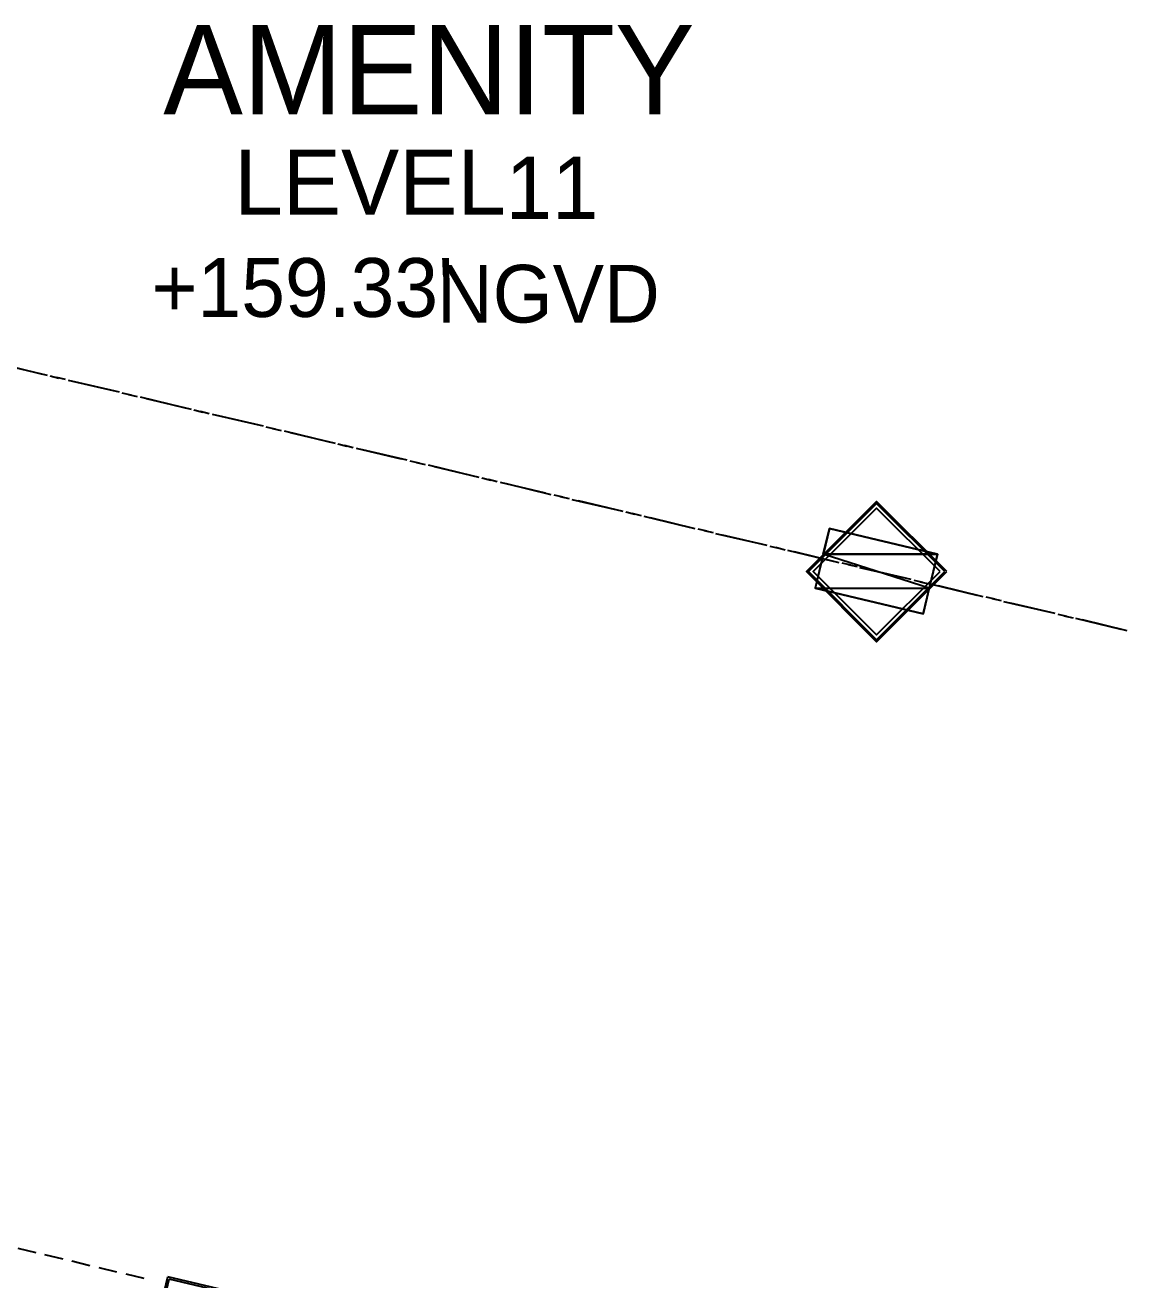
# Model space of a CAD drawing. Header units: feet. Extents: x -84 to 198, y -22 to 181.
# Drawn here: x 79.74 to 109.53, y 60.18 to 94.13 of the extents above; entities that cross this region are included whole.
import ezdxf
from ezdxf.enums import TextEntityAlignment as Align

# ---------------------------------------------------------------- set-up
doc = ezdxf.new("R2010")
doc.units = ezdxf.units.FT
for name, color, linetype in [('A-LINEA', 7, 'CONTINUOUS'), ('A-MURO-CONCRETO', 8, 'CONTINUOUS'), ('A-TEXTO-PDF', 3, 'CONTINUOUS')]:
    doc.layers.add(name, color=color, linetype=linetype)

msp = doc.modelspace()

# ---------------------------------------------------------------- linework, layer by layer
at = {"layer": 'A-LINEA'}
for p, q in [((78.96, 84.9911), (80.1733, 84.6978)), ((78.96, 84.9911), (80.1733, 84.6978)), ((79.12, 84.9511), (80.3333, 84.6578)), ((80.4133, 84.6444), (80.6533, 84.5778)), ((80.4133, 84.6444), (80.6533, 84.5778)), ((80.5867, 84.6044), (80.8267, 84.5511)), ((80.9067, 84.5244), (82.12, 84.2444)), ((80.9067, 84.5244), (82.12, 84.2444)), ((81.0667, 84.4844), (82.28, 84.2044)), ((82.36, 84.1778), (82.6, 84.1244)), ((82.36, 84.1778), (82.6, 84.1244)), ((82.5333, 84.1378), (82.7733, 84.0844)), ((82.8533, 84.0711), (84.0667, 83.7778)), ((82.8533, 84.0711), (84.0667, 83.7778)), ((83.0133, 84.0311), (84.2267, 83.7378)), ((84.3067, 83.7244), (84.5467, 83.6578)), ((84.3067, 83.7244), (84.5467, 83.6578)), ((84.48, 83.6844), (84.72, 83.6178)), ((84.8, 83.6044), (86.0133, 83.3244)), ((84.8, 83.6044), (86.0133, 83.3244)), ((84.96, 83.5644), (86.1733, 83.2844)), ((86.2533, 83.2578), (86.4933, 83.2044)), ((86.2533, 83.2578), (86.4933, 83.2044)), ((86.4267, 83.2178), (86.6667, 83.1644)), ((86.7467, 83.1511), (87.96, 82.8578)), ((86.7467, 83.1511), (87.96, 82.8578)), ((86.9067, 83.1111), (88.12, 82.8178)), ((88.2, 82.8044), (88.44, 82.7378)), ((88.2, 82.8044), (88.44, 82.7378)), ((88.3733, 82.7644), (88.6133, 82.6978)), ((88.6933, 82.6844), (89.9067, 82.3911)), ((88.6933, 82.6844), (89.9067, 82.3911)), ((88.8533, 82.6444), (90.0667, 82.3644)), ((90.1467, 82.3378), (90.3867, 82.2844)), ((90.1467, 82.3378), (90.3867, 82.2844)), ((90.32, 82.2978), (90.56, 82.2444)), ((90.64, 82.2311), (91.8533, 81.9378)), ((90.64, 82.2311), (91.8533, 81.9378)), ((90.8, 82.1911), (92.0133, 81.8978)), ((92.0933, 81.8844), (92.3333, 81.8178)), ((92.0933, 81.8844), (92.3333, 81.8178)), ((92.2667, 81.8444), (92.5067, 81.7778)), ((92.5867, 81.7644), (93.8, 81.4711)), ((92.5867, 81.7644), (93.8, 81.4711)), ((92.7467, 81.7244), (93.96, 81.4311)), ((94.04, 81.4178), (94.28, 81.3644)), ((94.04, 81.4178), (94.28, 81.3644)), ((94.2, 81.3778), (94.4533, 81.3244)), ((94.52, 81.2978), (95.7467, 81.0178)), ((94.52, 81.2978), (95.7467, 81.0178)), ((94.6933, 81.2711), (95.9067, 80.9778)), ((95.9867, 80.9644), (96.2267, 80.8978)), ((95.9867, 80.9644), (96.2267, 80.8978)), ((96.1467, 80.9244), (96.4, 80.8578)), ((96.4667, 80.8444), (97.6933, 80.5511)), ((96.4667, 80.8444), (97.6933, 80.5511)), ((96.64, 80.8044), (97.8533, 80.5111)), ((97.9333, 80.4978), (98.1733, 80.4444)), ((97.9333, 80.4978), (98.1733, 80.4444)), ((98.0933, 80.4578), (98.3467, 80.4044)), ((98.4133, 80.3778), (99.64, 80.0978)), ((98.4133, 80.3778), (99.64, 80.0978)), ((98.5867, 80.3378), (99.8, 80.0578)), ((99.88, 80.0311), (100.12, 79.9778)), ((99.88, 80.0311), (100.12, 79.9778)), ((100.04, 80.0044), (100.2933, 79.9378)), ((100.36, 79.9244), (101.5867, 79.6311)), ((100.36, 79.9244), (101.5867, 79.6311)), ((100.5333, 79.8844), (101.7467, 79.5911)), ((101.8267, 79.5778), (102.0667, 79.5244)), ((101.8267, 79.5778), (102.0667, 79.5244)), ((101.9867, 79.5378), (102.24, 79.4844)), ((102.3067, 79.4578), (103.5333, 79.1778)), ((102.3067, 79.4578), (103.5333, 79.1778)), ((102.48, 79.4178), (103.6933, 79.1378)), ((103.7733, 79.1111), (104.0133, 79.0578)), ((103.7733, 79.1111), (104.0133, 79.0578)), ((103.9333, 79.0711), (104.1867, 79.0178)), ((104.2533, 79.0044), (105.48, 78.7111)), ((104.2533, 79.0044), (105.48, 78.7111)), ((104.4267, 78.9644), (105.64, 78.6711)), ((105.72, 78.6578), (105.96, 78.6044)), ((105.72, 78.6578), (105.96, 78.6044)), ((105.88, 78.6178), (106.1333, 78.5644)), ((106.2, 78.5378), (107.4267, 78.2578)), ((106.2, 78.5378), (107.4267, 78.2578)), ((106.3733, 78.4978), (107.5867, 78.2178)), ((107.6667, 78.1911), (107.9067, 78.1378)), ((107.6667, 78.1911), (107.9067, 78.1378)), ((107.8267, 78.1511), (108.08, 78.0978)), ((108.1467, 78.0844), (109.3733, 77.7911)), ((108.1467, 78.0844), (109.3733, 77.7911)), ((108.32, 78.0444), (109.5333, 77.7511)), ((79.5467, 61.0444), (80.0267, 60.9244)), ((79.5467, 61.0444), (80.0267, 60.9244)), ((80.2667, 60.8711), (80.76, 60.7511)), ((80.2667, 60.8711), (80.76, 60.7511)), ((81, 60.6978), (81.4933, 60.5778)), ((81, 60.6978), (81.4933, 60.5778)), ((81.7333, 60.5244), (82.2133, 60.4044)), ((81.7333, 60.5244), (82.2133, 60.4044)), ((82.4667, 60.3511), (82.9467, 60.2311)), ((82.4667, 60.3511), (82.9467, 60.2311)), ((83.2933, 58.9778), (83.6, 60.2711)), ((83.3333, 58.9111), (83.64, 60.2044)), ((109.2933, 54.1911), (83.6, 60.2711)), ((109.2267, 54.1644), (83.64, 60.2044))]:
    msp.add_line(p, q, dxfattribs=at)
for points in [[(104.6667, 79.3444), (102.7667, 81.2444), (100.8667, 79.3444), (102.7667, 77.4444), (104.6667, 79.3444)], [(104.6133, 79.3444), (102.7667, 81.1911), (100.92, 79.3444), (102.7667, 77.4978), (104.6133, 79.3444)], [(104.48, 79.3444), (102.7667, 81.0578), (101.0533, 79.3444), (102.7667, 77.6311), (104.48, 79.3444)], [(104.0267, 78.2044), (104.4133, 79.8178), (101.4933, 80.5111), (101.1067, 78.8978), (104.0267, 78.2044)], [(104.0267, 78.2044), (104.4133, 79.8178), (101.4933, 80.5111), (101.1067, 78.8978), (104.0267, 78.2044)]]:
    msp.add_lwpolyline(points, dxfattribs=at)
at = {"layer": 'A-MURO-CONCRETO'}
for points in [[(101.4933, 80.5111), (104.4133, 79.8178), (101.32, 79.8178), (101.4933, 80.5111), (101.4933, 80.5111)], [(101.4933, 80.5111), (104.4133, 79.8178), (101.32, 79.8178), (101.4933, 80.5111), (101.4933, 80.5111)], [(101.32, 79.8178), (101.1067, 78.8978), (104.1867, 78.8978), (101.32, 79.8178)], [(101.32, 79.8178), (101.1067, 78.8978), (104.1867, 78.8978), (101.32, 79.8178)], [(101.32, 79.8178), (104.4133, 79.8178), (104.1867, 78.8978), (101.32, 79.8178), (101.32, 79.8178)], [(101.32, 79.8178), (104.4133, 79.8178), (104.1867, 78.8978), (101.32, 79.8178), (101.32, 79.8178)], [(101.1067, 78.8978), (104.1867, 78.8978), (104.0267, 78.2044), (101.1067, 78.8978), (101.1067, 78.8978)], [(101.1067, 78.8978), (104.1867, 78.8978), (104.0267, 78.2044), (101.1067, 78.8978), (101.1067, 78.8978)]]:
    msp.add_lwpolyline(points, dxfattribs=at)

# ---------------------------------------------------------------- texts
at = {"layer": 'A-TEXTO-PDF'}
for s, height, p in [('AMENITY', 2.418, (90.66, 91.71)), ('LEVEL', 1.764, (89.0684, 88.998)), ('11', 1.688, (93.9858, 88.8848)), ("+159.33'", 1.591, (87.236, 86.2343)), ('NGVD', 1.56, (93.8899, 86.0818))]:
    msp.add_text(s, height=height, dxfattribs=at).set_placement(p, align=Align.CENTER)

doc.saveas('drawing.dxf')
